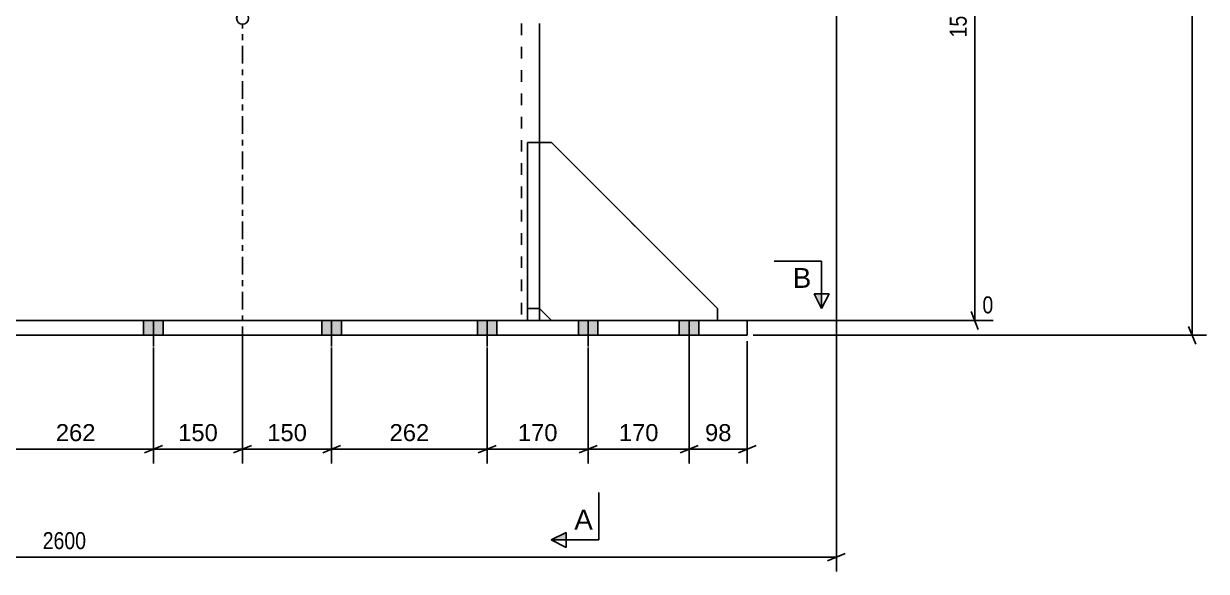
# Model space of a CAD drawing. Header units: millimetres. Extents: x -213 to 628, y -245 to 349.
# Drawn here: x -36.9 to 162.3, y -42.3 to 50 of the extents above; entities that cross this region are included whole.
import ezdxf

# ---------------------------------------------------------------- set-up
doc = ezdxf.new("R2010")
doc.units = ezdxf.units.MM
doc.linetypes.add('DXK_LINE_DOT2', pattern=[3.9198, 1.9599, -1.9599])
doc.linetypes.add('DXK_LINE_DOT3', pattern=[5.9187, 2.979, -0.9799, 0.9799, -0.9799])
doc.styles.add('Arial', font='arial.ttf', dxfattribs={"height": 0.2})
doc.styles.add('Arial Narrow', font='ARIALN.TTF', dxfattribs={"height": 0.2})

# ---------------------------------------------------------------- blocks, each defined once
blk = doc.blocks.new('Part-339279055-4461 - 4358')
at = {"color": 7, "linetype": 'DXK_LINE_DOT2'}
for p, q in [((48, 0), (48, 30)), ((48, 30), (50, 30)), ((50, 30), (50, 0)), ((50, 2), (48, 2)), ((50, 0), (48, 0))]:
    blk.add_line(p, q, dxfattribs=at)
blk = doc.blocks.new('Part-339279055-4534 - 4358')
at = {"color": 2, "linetype": 'Continuous'}
for p, q in [((48, 30), (48, 0)), ((48, 30), (50, 30)), ((50, 30), (50, 0)), ((48, 2), (50, 2))]:
    blk.add_line(p, q, dxfattribs=at)
at = {"color": 7, "linetype": 'DXK_LINE_DOT2'}
blk.add_line((48, 0), (50, 0), dxfattribs=at)
blk = doc.blocks.new('Part-339279055-4537 - 4358')
at = {"color": 7, "linetype": 'DXK_LINE_DOT2'}
for p, q in [((52, 30), (50, 30)), ((50, 30), (50, 2)), ((80, 2), (52, 30)), ((50, 2), (52, 0)), ((80, 0), (80, 2)), ((52, 0), (80, 0))]:
    blk.add_line(p, q, dxfattribs=at)
blk = doc.blocks.new('Part-339279055-4539 - 4358')
at = {"color": 2, "linetype": 'Continuous'}
for p, q in [((52, 30), (50, 30)), ((52, 30), (80, 2)), ((50, 2), (52, 0)), ((80, 0), (80, 2))]:
    blk.add_line(p, q, dxfattribs=at)
at = {"color": 7, "linetype": 'DXK_LINE_DOT2'}
for p, q in [((50, 30), (50, 2)), ((52, 0), (80, 0))]:
    blk.add_line(p, q, dxfattribs=at)
blk = doc.blocks.new('Part-339279055-4544 - 4358')
at = {"color": 2, "linetype": 'Continuous'}
for p, q in [((-85, -2.5), (-85, 0)), ((-85, 0), (85, 0)), ((85, 0), (85, -2.5)), ((85, -2.5), (-85, -2.5))]:
    blk.add_line(p, q, dxfattribs=at)
blk = doc.blocks.new('Part-339279055-4545 - 4358')
at = {"color": 7, "linetype": 'DXK_LINE_DOT3'}
blk.add_line((0, -10), (0, 50), dxfattribs=at)
at = {"color": 7, "linetype": 'DXK_LINE_DOT2'}
for p, q in [((47, 50), (47, 0)), ((50, 30), (50, 0)), ((-50, 0), (50, 0))]:
    blk.add_line(p, q, dxfattribs=at)
at = {"color": 2, "linetype": 'Continuous'}
blk.add_line((50, 50), (50, 30), dxfattribs=at)
blk.add_circle((0, 50.9), 1, dxfattribs=at)
blk = doc.blocks.new('Bolt-339279055-4552 - 4358')
at = {"linetype": 'Continuous'}
for points in [[(-73.55, 0), (-76.85, 0), (-76.85, -2.5), (-73.55, -2.5)], [(-73.55, 0), (-76.85, 0), (-76.85, -2.5), (-73.55, -2.5)], [(-73.55, 0), (-76.85, 0), (-76.85, -2.5), (-73.55, -2.5)], [(-73.55, 0), (-76.85, 0), (-76.85, -2.5), (-73.55, -2.5)], [(-73.55, 0), (-76.85, 0), (-76.85, -2.5), (-73.55, -2.5)], [(-73.55, 0), (-76.85, 0), (-76.85, -2.5), (-73.55, -2.5)], [(-73.55, 0), (-76.85, 0), (-76.85, -2.5), (-73.55, -2.5)], [(-73.55, 0), (-76.85, 0), (-76.85, -2.5), (-73.55, -2.5)], [(-56.55, 0), (-59.85, 0), (-59.85, -2.5), (-56.55, -2.5)], [(-56.55, 0), (-59.85, 0), (-59.85, -2.5), (-56.55, -2.5)], [(-56.55, 0), (-59.85, 0), (-59.85, -2.5), (-56.55, -2.5)], [(-56.55, 0), (-59.85, 0), (-59.85, -2.5), (-56.55, -2.5)], [(-56.55, 0), (-59.85, 0), (-59.85, -2.5), (-56.55, -2.5)], [(-56.55, 0), (-59.85, 0), (-59.85, -2.5), (-56.55, -2.5)], [(-56.55, 0), (-59.85, 0), (-59.85, -2.5), (-56.55, -2.5)], [(-56.55, 0), (-59.85, 0), (-59.85, -2.5), (-56.55, -2.5)], [(-39.55, 0), (-42.85, 0), (-42.85, -2.5), (-39.55, -2.5)], [(-39.55, 0), (-42.85, 0), (-42.85, -2.5), (-39.55, -2.5)], [(-39.55, 0), (-42.85, 0), (-42.85, -2.5), (-39.55, -2.5)], [(-39.55, 0), (-42.85, 0), (-42.85, -2.5), (-39.55, -2.5)], [(-13.35, 0), (-16.65, 0), (-16.65, -2.5), (-13.35, -2.5)], [(-13.35, 0), (-16.65, 0), (-16.65, -2.5), (-13.35, -2.5)], [(-13.35, 0), (-16.65, 0), (-16.65, -2.5), (-13.35, -2.5)], [(-13.35, 0), (-16.65, 0), (-16.65, -2.5), (-13.35, -2.5)], [(16.65, 0), (13.35, 0), (13.35, -2.5), (16.65, -2.5)], [(16.65, 0), (13.35, 0), (13.35, -2.5), (16.65, -2.5)], [(16.65, 0), (13.35, 0), (13.35, -2.5), (16.65, -2.5)], [(16.65, 0), (13.35, 0), (13.35, -2.5), (16.65, -2.5)], [(42.85, 0), (39.55, 0), (39.55, -2.5), (42.85, -2.5)], [(42.85, 0), (39.55, 0), (39.55, -2.5), (42.85, -2.5)], [(42.85, 0), (39.55, 0), (39.55, -2.5), (42.85, -2.5)], [(42.85, 0), (39.55, 0), (39.55, -2.5), (42.85, -2.5)], [(59.85, 0), (56.55, 0), (56.55, -2.5), (59.85, -2.5)], [(59.85, 0), (56.55, 0), (56.55, -2.5), (59.85, -2.5)], [(59.85, 0), (56.55, 0), (56.55, -2.5), (59.85, -2.5)], [(59.85, 0), (56.55, 0), (56.55, -2.5), (59.85, -2.5)], [(59.85, 0), (56.55, 0), (56.55, -2.5), (59.85, -2.5)], [(59.85, 0), (56.55, 0), (56.55, -2.5), (59.85, -2.5)], [(59.85, 0), (56.55, 0), (56.55, -2.5), (59.85, -2.5)], [(59.85, 0), (56.55, 0), (56.55, -2.5), (59.85, -2.5)], [(76.85, 0), (73.55, 0), (73.55, -2.5), (76.85, -2.5)], [(76.85, 0), (73.55, 0), (73.55, -2.5), (76.85, -2.5)], [(76.85, 0), (73.55, 0), (73.55, -2.5), (76.85, -2.5)], [(76.85, 0), (73.55, 0), (73.55, -2.5), (76.85, -2.5)], [(76.85, 0), (73.55, 0), (73.55, -2.5), (76.85, -2.5)], [(76.85, 0), (73.55, 0), (73.55, -2.5), (76.85, -2.5)], [(76.85, 0), (73.55, 0), (73.55, -2.5), (76.85, -2.5)], [(76.85, 0), (73.55, 0), (73.55, -2.5), (76.85, -2.5)]]:
    blk.add_hatch(color=1, dxfattribs=at).paths.add_polyline_path(points)
at = {"color": 1, "linetype": 'Continuous'}
for p, q in [((-76.85, -2.5), (-76.85, 0)), ((-76.85, -2.5), (-76.85, 0)), ((-76.85, -2.5), (-76.85, 0)), ((-76.85, -2.5), (-76.85, 0)), ((-76.85, -2.5), (-76.85, 0)), ((-76.85, -2.5), (-76.85, 0)), ((-76.85, -2.5), (-76.85, 0)), ((-76.85, -2.5), (-76.85, 0)), ((-75.2, -4.4), (-75.2, 0)), ((-75.2, -4.4), (-75.2, 0)), ((-75.2, -4.4), (-75.2, 0)), ((-75.2, -4.4), (-75.2, 0)), ((-75.2, -4.4), (-75.2, 0)), ((-75.2, -4.4), (-75.2, 0)), ((-75.2, -4.4), (-75.2, 0)), ((-75.2, -4.4), (-75.2, 0)), ((-73.55, -2.5), (-73.55, 0)), ((-73.55, -2.5), (-73.55, 0)), ((-73.55, -2.5), (-73.55, 0)), ((-73.55, -2.5), (-73.55, 0)), ((-73.55, -2.5), (-73.55, 0)), ((-73.55, -2.5), (-73.55, 0)), ((-73.55, -2.5), (-73.55, 0)), ((-73.55, -2.5), (-73.55, 0)), ((-59.85, -2.5), (-59.85, 0)), ((-59.85, -2.5), (-59.85, 0)), ((-59.85, -2.5), (-59.85, 0)), ((-59.85, -2.5), (-59.85, 0)), ((-59.85, -2.5), (-59.85, 0)), ((-59.85, -2.5), (-59.85, 0)), ((-59.85, -2.5), (-59.85, 0)), ((-59.85, -2.5), (-59.85, 0)), ((-58.2, -4.4), (-58.2, 0)), ((-58.2, -4.4), (-58.2, 0)), ((-58.2, -4.4), (-58.2, 0)), ((-58.2, -4.4), (-58.2, 0)), ((-58.2, -4.4), (-58.2, 0)), ((-58.2, -4.4), (-58.2, 0)), ((-58.2, -4.4), (-58.2, 0)), ((-58.2, -4.4), (-58.2, 0)), ((-56.55, -2.5), (-56.55, 0)), ((-56.55, -2.5), (-56.55, 0)), ((-56.55, -2.5), (-56.55, 0)), ((-56.55, -2.5), (-56.55, 0)), ((-56.55, -2.5), (-56.55, 0)), ((-56.55, -2.5), (-56.55, 0)), ((-56.55, -2.5), (-56.55, 0)), ((-56.55, -2.5), (-56.55, 0)), ((-42.85, -2.5), (-42.85, 0)), ((-42.85, -2.5), (-42.85, 0)), ((-42.85, -2.5), (-42.85, 0)), ((-42.85, -2.5), (-42.85, 0)), ((-41.2, -4.4), (-41.2, 0)), ((-41.2, -4.4), (-41.2, 0)), ((-41.2, -4.4), (-41.2, 0)), ((-41.2, -4.4), (-41.2, 0)), ((-39.55, -2.5), (-39.55, 0)), ((-39.55, -2.5), (-39.55, 0)), ((-39.55, -2.5), (-39.55, 0)), ((-39.55, -2.5), (-39.55, 0)), ((-16.65, -2.5), (-16.65, 0)), ((-16.65, -2.5), (-16.65, 0)), ((-16.65, -2.5), (-16.65, 0)), ((-16.65, -2.5), (-16.65, 0)), ((-15, -4.4), (-15, 0)), ((-15, -4.4), (-15, 0)), ((-15, -4.4), (-15, 0)), ((-15, -4.4), (-15, 0)), ((-13.35, -2.5), (-13.35, 0)), ((-13.35, -2.5), (-13.35, 0)), ((-13.35, -2.5), (-13.35, 0)), ((-13.35, -2.5), (-13.35, 0)), ((13.35, -2.5), (13.35, 0)), ((13.35, -2.5), (13.35, 0)), ((13.35, -2.5), (13.35, 0)), ((13.35, -2.5), (13.35, 0)), ((15, -4.4), (15, 0)), ((15, -4.4), (15, 0)), ((15, -4.4), (15, 0)), ((15, -4.4), (15, 0)), ((16.65, -2.5), (16.65, 0)), ((16.65, -2.5), (16.65, 0)), ((16.65, -2.5), (16.65, 0)), ((16.65, -2.5), (16.65, 0)), ((39.55, -2.5), (39.55, 0)), ((39.55, -2.5), (39.55, 0)), ((39.55, -2.5), (39.55, 0)), ((39.55, -2.5), (39.55, 0)), ((41.2, -4.4), (41.2, 0)), ((41.2, -4.4), (41.2, 0)), ((41.2, -4.4), (41.2, 0)), ((41.2, -4.4), (41.2, 0)), ((42.85, -2.5), (42.85, 0)), ((42.85, -2.5), (42.85, 0)), ((42.85, -2.5), (42.85, 0)), ((42.85, -2.5), (42.85, 0)), ((56.55, -2.5), (56.55, 0)), ((56.55, -2.5), (56.55, 0)), ((56.55, -2.5), (56.55, 0)), ((56.55, -2.5), (56.55, 0)), ((56.55, -2.5), (56.55, 0)), ((56.55, -2.5), (56.55, 0)), ((56.55, -2.5), (56.55, 0)), ((56.55, -2.5), (56.55, 0)), ((58.2, -4.4), (58.2, 0)), ((58.2, -4.4), (58.2, 0)), ((58.2, -4.4), (58.2, 0)), ((58.2, -4.4), (58.2, 0)), ((58.2, -4.4), (58.2, 0)), ((58.2, -4.4), (58.2, 0)), ((58.2, -4.4), (58.2, 0)), ((58.2, -4.4), (58.2, 0)), ((59.85, -2.5), (59.85, 0)), ((59.85, -2.5), (59.85, 0)), ((59.85, -2.5), (59.85, 0)), ((59.85, -2.5), (59.85, 0)), ((59.85, -2.5), (59.85, 0)), ((59.85, -2.5), (59.85, 0)), ((59.85, -2.5), (59.85, 0)), ((59.85, -2.5), (59.85, 0)), ((73.55, -2.5), (73.55, 0)), ((73.55, -2.5), (73.55, 0)), ((73.55, -2.5), (73.55, 0)), ((73.55, -2.5), (73.55, 0)), ((73.55, -2.5), (73.55, 0)), ((73.55, -2.5), (73.55, 0)), ((73.55, -2.5), (73.55, 0)), ((73.55, -2.5), (73.55, 0)), ((75.2, -4.4), (75.2, 0)), ((75.2, -4.4), (75.2, 0)), ((75.2, -4.4), (75.2, 0)), ((75.2, -4.4), (75.2, 0)), ((75.2, -4.4), (75.2, 0)), ((75.2, -4.4), (75.2, 0)), ((75.2, -4.4), (75.2, 0)), ((75.2, -4.4), (75.2, 0)), ((76.85, -2.5), (76.85, 0)), ((76.85, -2.5), (76.85, 0)), ((76.85, -2.5), (76.85, 0)), ((76.85, -2.5), (76.85, 0)), ((76.85, -2.5), (76.85, 0)), ((76.85, -2.5), (76.85, 0)), ((76.85, -2.5), (76.85, 0)), ((76.85, -2.5), (76.85, 0))]:
    blk.add_line(p, q, dxfattribs=at)
blk = doc.blocks.new('StraightDimension-339279055-27890 - 4358')
at = {"color": 7, "linetype": 'Continuous'}
for p, q in [((41.2, -4.53), (41.2, -24.07)), ((58.2, -4.53), (58.2, -24.07)), ((42.7, -21.07), (39.7, -22.27)), ((41.2, -21.67), (58.2, -21.67)), ((56.7, -22.27), (59.7, -21.07))]:
    blk.add_line(p, q, dxfattribs=at)
at = {"color": 0}
blk.add_wipeout([(53.64, -20.92), (53.64, -16.72), (45.76, -16.72), (45.76, -20.92)], dxfattribs=at)
at = {"color": 3, "style": 'Arial'}
blk.add_text('170', height=2.865, dxfattribs=at).set_placement((46.36, -20.32))
blk = doc.blocks.new('StraightDimension-339279055-27889 - 4358')
at = {"color": 7, "linetype": 'Continuous'}
for p, q in [((58.2, -4.53), (58.2, -24.07)), ((75.2, -4.16), (75.2, -24.07)), ((59.7, -21.07), (56.7, -22.27)), ((58.2, -21.67), (75.2, -21.67)), ((73.7, -22.27), (76.7, -21.07))]:
    blk.add_line(p, q, dxfattribs=at)
at = {"color": 0}
blk.add_wipeout([(70.64, -20.92), (70.64, -16.72), (62.76, -16.72), (62.76, -20.92)], dxfattribs=at)
at = {"color": 3, "style": 'Arial'}
blk.add_text('170', height=2.865, dxfattribs=at).set_placement((63.36, -20.32))
blk = doc.blocks.new('StraightDimension-339279055-4642 - 4358')
at = {"color": 7, "linetype": 'Continuous'}
for p, q in [((100, 91.51), (100, -42.26)), ((98.5, -40.46), (101.5, -39.26)), ((-159.99, -39.86), (100, -39.86))]:
    blk.add_line(p, q, dxfattribs=at)
at = {"color": 0}
blk.add_wipeout([(-25.74, -39.11), (-25.74, -34.91), (-34.25, -34.91), (-34.25, -39.11)], dxfattribs=at)
at = {"color": 3, "style": 'Arial Narrow'}
blk.add_text('2600', height=2.863, dxfattribs=at).set_placement((-33.65, -38.51))
blk = doc.blocks.new('StraightDimension-339279055-16044 - 4358')
at = {"color": 7, "linetype": 'Continuous'}
for p, q in [((159.9, -2.5), (159.9, 291.85)), ((159.3, -1), (160.5, -4)), ((86, -2.5), (162.3, -2.5))]:
    blk.add_line(p, q, dxfattribs=at)
blk = doc.blocks.new('StraightDimension-339279055-20394 - 4358')
at = {"color": 7, "linetype": 'Continuous'}
for p, q in [((123.89, 103.01), (122.69, 106.01)), ((98.5, 104.51), (133.73, 104.51)), ((123.29, 0), (123.29, 104.51)), ((122.69, 1.5), (123.89, -1.5)), ((81, 0), (126.42, 0))]:
    blk.add_line(p, q, dxfattribs=at)
at = {"color": 0, "linetype": 'Continuous'}
for points in [[(134.33, 105.11), (134.33, 109.31), (123.99, 109.31), (123.99, 105.11)], [(127.02, 0.6), (127.02, 4.8), (123.99, 4.8), (123.99, 0.6)]]:
    blk.add_wipeout(points, dxfattribs=at)
at = {"color": 0}
blk.add_wipeout([(122.54, 57.42), (118.34, 57.42), (118.34, 47.08), (122.54, 47.08)], dxfattribs=at)
at = {"color": 3, "linetype": 'Continuous', "style": 'Arial Narrow'}
for s, height, p in [('15572', 2.863, (124.59, 105.71)), ('0', 2.86, (124.59, 1.2))]:
    blk.add_text(s, height=height, dxfattribs=at).set_placement(p)
at = {"color": 3, "style": 'Arial Narrow'}
blk.add_text('15572', height=2.863, rotation=90.0002, dxfattribs=at).set_placement((121.94, 47.68))
blk = doc.blocks.new('StraightDimension-339279055-27888 - 4358')
at = {"color": 7, "linetype": 'Continuous'}
for p, q in [((85, -3.5), (85, -24.07)), ((75.2, -4.16), (75.2, -24.07)), ((73.7, -22.27), (76.7, -21.07)), ((75.2, -21.67), (85, -21.67)), ((86.5, -21.07), (83.5, -22.27))]:
    blk.add_line(p, q, dxfattribs=at)
at = {"color": 0}
blk.add_wipeout([(82.92, -20.92), (82.92, -16.72), (77.28, -16.72), (77.28, -20.92)], dxfattribs=at)
at = {"color": 3, "style": 'Arial'}
blk.add_text('98', height=2.865, dxfattribs=at).set_placement((77.88, -20.32))
blk = doc.blocks.new('StraightDimension-339279055-27891 - 4358')
at = {"color": 7, "linetype": 'Continuous'}
for p, q in [((15, -4.53), (15, -24.07)), ((41.2, -4.53), (41.2, -24.07)), ((16.5, -21.07), (13.5, -22.27)), ((15, -21.67), (41.2, -21.67)), ((39.7, -22.27), (42.7, -21.07))]:
    blk.add_line(p, q, dxfattribs=at)
at = {"color": 0}
blk.add_wipeout([(32.04, -20.92), (32.04, -16.72), (24.16, -16.72), (24.16, -20.92)], dxfattribs=at)
at = {"color": 3, "style": 'Arial'}
blk.add_text('262', height=2.865, dxfattribs=at).set_placement((24.76, -20.32))
blk = doc.blocks.new('StraightDimension-339279055-27892 - 4358')
at = {"color": 7, "linetype": 'Continuous'}
for p, q in [((0, -1), (0, -24.07)), ((15, -4.53), (15, -24.07)), ((1.5, -21.07), (-1.5, -22.27)), ((0, -21.67), (15, -21.67)), ((13.5, -22.27), (16.5, -21.07))]:
    blk.add_line(p, q, dxfattribs=at)
at = {"color": 0}
blk.add_wipeout([(11.44, -20.92), (11.44, -16.72), (3.56, -16.72), (3.56, -20.92)], dxfattribs=at)
at = {"color": 3, "style": 'Arial'}
blk.add_text('150', height=2.865, dxfattribs=at).set_placement((4.16, -20.32))
blk = doc.blocks.new('StraightDimension-339279055-27893 - 4358')
at = {"color": 7, "linetype": 'Continuous'}
for p, q in [((0, -1), (0, -24.07)), ((-15, -4.57), (-15, -24.07)), ((-13.5, -21.07), (-16.5, -22.27)), ((-15, -21.67), (0, -21.67)), ((-1.5, -22.27), (1.5, -21.07))]:
    blk.add_line(p, q, dxfattribs=at)
at = {"color": 0}
blk.add_wipeout([(-3.56, -20.92), (-3.56, -16.72), (-11.44, -16.72), (-11.44, -20.92)], dxfattribs=at)
at = {"color": 3, "style": 'Arial'}
blk.add_text('150', height=2.865, dxfattribs=at).set_placement((-10.84, -20.32))
blk = doc.blocks.new('StraightDimension-339279055-27894 - 4358')
at = {"color": 7, "linetype": 'Continuous'}
for p, q in [((-41.2, -4.57), (-41.2, -24.07)), ((-15, -4.57), (-15, -24.07)), ((-39.7, -21.07), (-42.7, -22.27)), ((-41.2, -21.67), (-15, -21.67)), ((-16.5, -22.27), (-13.5, -21.07))]:
    blk.add_line(p, q, dxfattribs=at)
at = {"color": 0}
blk.add_wipeout([(-24.16, -20.92), (-24.16, -16.72), (-32.04, -16.72), (-32.04, -20.92)], dxfattribs=at)
at = {"color": 3, "style": 'Arial'}
blk.add_text('262', height=2.865, dxfattribs=at).set_placement((-31.44, -20.32))
blk = doc.blocks.new('SectionMark-339279055-4944 - 4358')
at = {"linetype": 'Continuous'}
blk.add_hatch(color=6, dxfattribs=at).paths.add_polyline_path([(54.48, -35.71), (54.48, -36.96), (51.98, -36.96)])
at = {"color": 6, "linetype": 'Continuous'}
for p, q in [((59.98, -36.96), (59.99, -28.96)), ((51.98, -36.96), (54.48, -35.71)), ((54.48, -35.71), (54.48, -38.21)), ((59.98, -36.96), (51.98, -36.96)), ((54.48, -38.21), (51.98, -36.96))]:
    blk.add_line(p, q, dxfattribs=at)
at = {"color": 0, "linetype": 'Continuous'}
blk.add_wipeout([(58.98, -35.21), (58.99, -31.71), (55.87, -31.71), (55.87, -35.21)], dxfattribs=at)
at = {"color": 3, "linetype": 'Continuous', "style": 'Arial'}
blk.add_text('A', height=3.34, rotation=-0.0115, dxfattribs=at).set_placement((55.87, -35.21))
blk = doc.blocks.new('SectionMark-339279055-23139 - 4358')
at = {"linetype": 'Continuous'}
blk.add_hatch(color=6, dxfattribs=at).paths.add_polyline_path([(96.27, 4.5), (97.52, 4.5), (97.52, 2)])
at = {"color": 6, "linetype": 'Continuous'}
for p, q in [((97.52, 10), (89.52, 10)), ((97.52, 10), (97.52, 2)), ((96.27, 4.5), (98.77, 4.5)), ((97.52, 2), (96.27, 4.5)), ((98.77, 4.5), (97.52, 2))]:
    blk.add_line(p, q, dxfattribs=at)
at = {"color": 0, "linetype": 'Continuous'}
blk.add_wipeout([(95.77, 5.5), (95.77, 9), (92.66, 9), (92.66, 5.5)], dxfattribs=at)
at = {"color": 3, "linetype": 'Continuous', "style": 'Arial'}
blk.add_text('B', height=3.34, dxfattribs=at).set_placement((92.66, 5.5))

msp = doc.modelspace()

# ---------------------------------------------------------------- block references
for name in ['Part-339279055-4545 - 4358', 'Part-339279055-4461 - 4358', 'Part-339279055-4534 - 4358', 'Part-339279055-4537 - 4358', 'Part-339279055-4539 - 4358', 'Part-339279055-4544 - 4358', 'Bolt-339279055-4552 - 4358']:
    msp.add_blockref(name, (0, 0))

# ---------------------------------------------------------------- next in the draw order: block references
msp.add_blockref('StraightDimension-339279055-27890 - 4358', (0, 0))

# ---------------------------------------------------------------- next in the draw order: block references
msp.add_blockref('StraightDimension-339279055-27889 - 4358', (0, 0))

# ---------------------------------------------------------------- next in the draw order: block references
msp.add_blockref('StraightDimension-339279055-4642 - 4358', (0, 0))

# ---------------------------------------------------------------- next in the draw order: block references
msp.add_blockref('StraightDimension-339279055-16044 - 4358', (0, 0))

# ---------------------------------------------------------------- next in the draw order: block references
for name in ['SectionMark-339279055-4944 - 4358', 'StraightDimension-339279055-20394 - 4358', 'StraightDimension-339279055-27888 - 4358', 'StraightDimension-339279055-27891 - 4358']:
    msp.add_blockref(name, (0, 0))

# ---------------------------------------------------------------- next in the draw order: block references
for name in ['SectionMark-339279055-23139 - 4358', 'StraightDimension-339279055-27892 - 4358']:
    msp.add_blockref(name, (0, 0))

# ---------------------------------------------------------------- next in the draw order: block references
msp.add_blockref('StraightDimension-339279055-27893 - 4358', (0, 0))

# ---------------------------------------------------------------- next in the draw order: block references
msp.add_blockref('StraightDimension-339279055-27894 - 4358', (0, 0))

doc.saveas('drawing.dxf')
